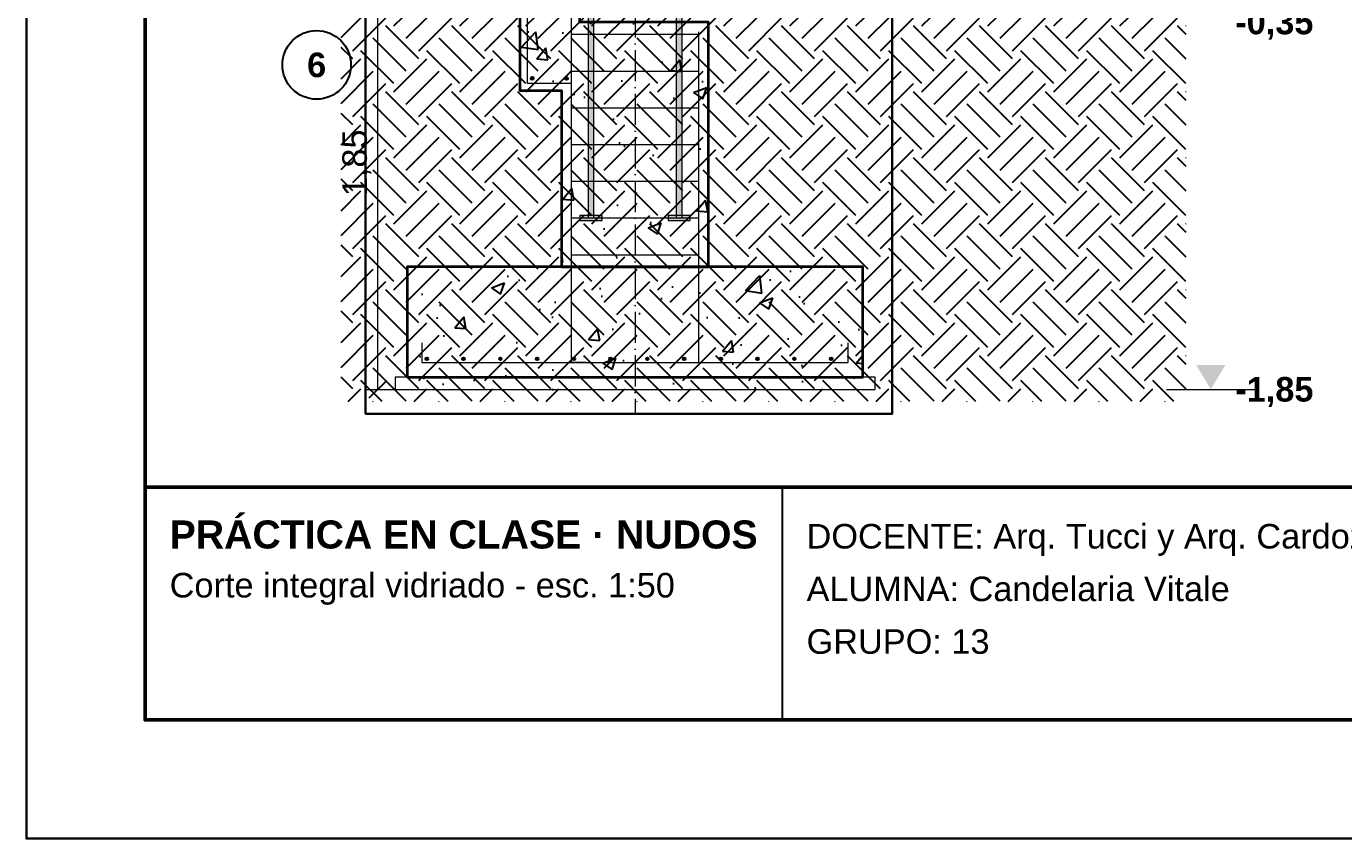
# Model space of a CAD drawing. Header units: millimetres. Extents: x 6 to 4194, y 6 to 5934.
# Drawn here: x 6 to 2157, y 6 to 1333 of the extents above; entities that cross this region are included whole.
import ezdxf
from ezdxf.enums import TextEntityAlignment as Align

# ---------------------------------------------------------------- set-up
doc = ezdxf.new("R2010")
doc.units = ezdxf.units.MM
doc.header["$LTSCALE"] = 20
doc.linetypes.add('DASHDOT', pattern=[3.556, 2.54, -0.508, 0, -0.508])
for name, color, linetype in [('A-ACERO-CORTADO', 250, 'Continuous'), ('A-ARMADURAS', 14, 'Continuous'), ('A-CONTORNOS', 7, 'Continuous'), ('A-HORMIGON-INSITU', 33, 'Continuous'), ('A-HORMIGON-SIMPLE', 9, 'Continuous'), ('A-TERRENO', 32, 'Continuous'), ('X-COTAS', 3, 'Continuous'), ('X-EJES', 1, 'DASHDOT'), ('X-MARCO', 7, 'Continuous'), ('X-NIVELES', 7, 'Continuous'), ('X-REFERENCIAS', 1, 'Continuous'), ('X-ROTULO', 7, 'Continuous')]:
    doc.layers.add(name, color=color, linetype=linetype)
doc.styles.add('ARIAL', font='arial.ttf')
doc.styles.add('ARIAL-B', font='arialbd.ttf')

msp = doc.modelspace()

# ---------------------------------------------------------------- hatches: boundary and pattern name
at = {"layer": 'A-ACERO-CORTADO', "true_color": 0x4d545c}
h = msp.add_hatch(color=251, dxfattribs=at)
h.dxf.hatch_style = 1
h.paths.add_polyline_path([(923.2, 1020), (932.8, 1020), (932.8, 1378), (923.2, 1378)])
h = msp.add_hatch(color=251, dxfattribs=at)
h.dxf.hatch_style = 1
h.paths.add_polyline_path([(1067.2, 1020), (1076.8, 1020), (1076.8, 1378), (1067.2, 1378)])
h = msp.add_hatch(color=251, dxfattribs=at)
h.dxf.hatch_style = 1
h.paths.add_polyline_path([(910, 1016), (946, 1016), (946, 1024), (910, 1024)])
h = msp.add_hatch(color=251, dxfattribs=at)
h.dxf.hatch_style = 1
h.paths.add_polyline_path([(1054, 1016), (1090, 1016), (1090, 1024), (1054, 1024)])
at = {"layer": 'A-ARMADURAS'}
h = msp.add_hatch(color=256, dxfattribs=at)
h.dxf.hatch_style = 1
h.paths.add_polyline_path([(834.4, 1248), (834.3, 1248.7), (833.9, 1249.4), (833.4, 1249.9), (832.7, 1250.3), (832, 1250.4), (831.3, 1250.3), (830.6, 1249.9), (830.1, 1249.4), (829.7, 1248.7), (829.6, 1248), (829.7, 1247.3), (830.1, 1246.6), (830.6, 1246.1), (831.3, 1245.7), (832, 1245.6), (832.7, 1245.7), (833.4, 1246.1), (833.9, 1246.6), (834.3, 1247.3)])
h = msp.add_hatch(color=256, dxfattribs=at)
h.dxf.hatch_style = 1
h.paths.add_polyline_path([(890.4, 1248), (890.3, 1248.7), (889.9, 1249.4), (889.4, 1249.9), (888.7, 1250.3), (888, 1250.4), (887.3, 1250.3), (886.6, 1249.9), (886.1, 1249.4), (885.7, 1248.7), (885.6, 1248), (885.7, 1247.3), (886.1, 1246.6), (886.6, 1246.1), (887.3, 1245.7), (888, 1245.6), (888.7, 1245.7), (889.4, 1246.1), (889.9, 1246.6), (890.3, 1247.3)])
h = msp.add_hatch(color=256, dxfattribs=at)
h.dxf.hatch_style = 1
h.paths.add_polyline_path([(662.2, 790), (662.1, 790.7), (661.8, 791.3), (661.3, 791.8), (660.7, 792.1), (660, 792.2), (659.3, 792.1), (658.7, 791.8), (658.2, 791.3), (657.9, 790.7), (657.8, 790), (657.9, 789.3), (658.2, 788.7), (658.7, 788.2), (659.3, 787.9), (660, 787.8), (660.7, 787.9), (661.3, 788.2), (661.8, 788.7), (662.1, 789.3)])
h = msp.add_hatch(color=256, dxfattribs=at)
h.dxf.hatch_style = 1
h.paths.add_polyline_path([(722.2, 790), (722.1, 790.7), (721.8, 791.3), (721.3, 791.8), (720.7, 792.1), (720, 792.2), (719.3, 792.1), (718.7, 791.8), (718.2, 791.3), (717.9, 790.7), (717.8, 790), (717.9, 789.3), (718.2, 788.7), (718.7, 788.2), (719.3, 787.9), (720, 787.8), (720.7, 787.9), (721.3, 788.2), (721.8, 788.7), (722.1, 789.3)])
h = msp.add_hatch(color=256, dxfattribs=at)
h.dxf.hatch_style = 1
h.paths.add_polyline_path([(782.2, 790), (782.1, 790.7), (781.8, 791.3), (781.3, 791.8), (780.7, 792.1), (780, 792.2), (779.3, 792.1), (778.7, 791.8), (778.2, 791.3), (777.9, 790.7), (777.8, 790), (777.9, 789.3), (778.2, 788.7), (778.7, 788.2), (779.3, 787.9), (780, 787.8), (780.7, 787.9), (781.3, 788.2), (781.8, 788.7), (782.1, 789.3)])
h = msp.add_hatch(color=256, dxfattribs=at)
h.dxf.hatch_style = 1
h.paths.add_polyline_path([(842.2, 790), (842.1, 790.7), (841.8, 791.3), (841.3, 791.8), (840.7, 792.1), (840, 792.2), (839.3, 792.1), (838.7, 791.8), (838.2, 791.3), (837.9, 790.7), (837.8, 790), (837.9, 789.3), (838.2, 788.7), (838.7, 788.2), (839.3, 787.9), (840, 787.8), (840.7, 787.9), (841.3, 788.2), (841.8, 788.7), (842.1, 789.3)])
h = msp.add_hatch(color=256, dxfattribs=at)
h.dxf.hatch_style = 1
h.paths.add_polyline_path([(902.2, 790), (902.1, 790.7), (901.8, 791.3), (901.3, 791.8), (900.7, 792.1), (900, 792.2), (899.3, 792.1), (898.7, 791.8), (898.2, 791.3), (897.9, 790.7), (897.8, 790), (897.9, 789.3), (898.2, 788.7), (898.7, 788.2), (899.3, 787.9), (900, 787.8), (900.7, 787.9), (901.3, 788.2), (901.8, 788.7), (902.1, 789.3)])
h = msp.add_hatch(color=256, dxfattribs=at)
h.dxf.hatch_style = 1
h.paths.add_polyline_path([(962.2, 790), (962.1, 790.7), (961.8, 791.3), (961.3, 791.8), (960.7, 792.1), (960, 792.2), (959.3, 792.1), (958.7, 791.8), (958.2, 791.3), (957.9, 790.7), (957.8, 790), (957.9, 789.3), (958.2, 788.7), (958.7, 788.2), (959.3, 787.9), (960, 787.8), (960.7, 787.9), (961.3, 788.2), (961.8, 788.7), (962.1, 789.3)])
h = msp.add_hatch(color=256, dxfattribs=at)
h.dxf.hatch_style = 1
h.paths.add_polyline_path([(1022.2, 790), (1022.1, 790.7), (1021.8, 791.3), (1021.3, 791.8), (1020.7, 792.1), (1020, 792.2), (1019.3, 792.1), (1018.7, 791.8), (1018.2, 791.3), (1017.9, 790.7), (1017.8, 790), (1017.9, 789.3), (1018.2, 788.7), (1018.7, 788.2), (1019.3, 787.9), (1020, 787.8), (1020.7, 787.9), (1021.3, 788.2), (1021.8, 788.7), (1022.1, 789.3)])
h = msp.add_hatch(color=256, dxfattribs=at)
h.dxf.hatch_style = 1
h.paths.add_polyline_path([(1082.2, 790), (1082.1, 790.7), (1081.8, 791.3), (1081.3, 791.8), (1080.7, 792.1), (1080, 792.2), (1079.3, 792.1), (1078.7, 791.8), (1078.2, 791.3), (1077.9, 790.7), (1077.8, 790), (1077.9, 789.3), (1078.2, 788.7), (1078.7, 788.2), (1079.3, 787.9), (1080, 787.8), (1080.7, 787.9), (1081.3, 788.2), (1081.8, 788.7), (1082.1, 789.3)])
h = msp.add_hatch(color=256, dxfattribs=at)
h.dxf.hatch_style = 1
h.paths.add_polyline_path([(1142.2, 790), (1142.1, 790.7), (1141.8, 791.3), (1141.3, 791.8), (1140.7, 792.1), (1140, 792.2), (1139.3, 792.1), (1138.7, 791.8), (1138.2, 791.3), (1137.9, 790.7), (1137.8, 790), (1137.9, 789.3), (1138.2, 788.7), (1138.7, 788.2), (1139.3, 787.9), (1140, 787.8), (1140.7, 787.9), (1141.3, 788.2), (1141.8, 788.7), (1142.1, 789.3)])
h = msp.add_hatch(color=256, dxfattribs=at)
h.dxf.hatch_style = 1
h.paths.add_polyline_path([(1202.2, 790), (1202.1, 790.7), (1201.8, 791.3), (1201.3, 791.8), (1200.7, 792.1), (1200, 792.2), (1199.3, 792.1), (1198.7, 791.8), (1198.2, 791.3), (1197.9, 790.7), (1197.8, 790), (1197.9, 789.3), (1198.2, 788.7), (1198.7, 788.2), (1199.3, 787.9), (1200, 787.8), (1200.7, 787.9), (1201.3, 788.2), (1201.8, 788.7), (1202.1, 789.3)])
h = msp.add_hatch(color=256, dxfattribs=at)
h.dxf.hatch_style = 1
h.paths.add_polyline_path([(1262.2, 790), (1262.1, 790.7), (1261.8, 791.3), (1261.3, 791.8), (1260.7, 792.1), (1260, 792.2), (1259.3, 792.1), (1258.7, 791.8), (1258.2, 791.3), (1257.9, 790.7), (1257.8, 790), (1257.9, 789.3), (1258.2, 788.7), (1258.7, 788.2), (1259.3, 787.9), (1260, 787.8), (1260.7, 787.9), (1261.3, 788.2), (1261.8, 788.7), (1262.1, 789.3)])
h = msp.add_hatch(color=256, dxfattribs=at)
h.dxf.hatch_style = 1
h.paths.add_polyline_path([(1322.2, 790), (1322.1, 790.7), (1321.8, 791.3), (1321.3, 791.8), (1320.7, 792.1), (1320, 792.2), (1319.3, 792.1), (1318.7, 791.8), (1318.2, 791.3), (1317.9, 790.7), (1317.8, 790), (1317.9, 789.3), (1318.2, 788.7), (1318.7, 788.2), (1319.3, 787.9), (1320, 787.8), (1320.7, 787.9), (1321.3, 788.2), (1321.8, 788.7), (1322.1, 789.3)])
at = {"layer": 'A-HORMIGON-INSITU'}
h = msp.add_hatch(dxfattribs=at)
h.set_pattern_fill('AR-CONC', color=256, scale=1.2)
h.paths.add_polyline_path([(880, 940), (1120, 940), (1120, 1340), (910, 1340), (910, 1468), (812, 1468), (812, 1228), (880, 1228)])
h = msp.add_hatch(dxfattribs=at)
h.set_pattern_fill('AR-CONC', color=256, scale=1.2)
h.paths.add_polyline_path([(628, 760), (1372, 760), (1372, 940), (628, 940)])
at = {"layer": 'A-HORMIGON-SIMPLE'}
h = msp.add_hatch(dxfattribs=at)
h.set_pattern_fill('AR-CONC', color=256, scale=0.8)
h.paths.add_polyline_path([(608, 740), (1392, 740), (1392, 760), (608, 760)])
at = {"layer": 'A-TERRENO'}
h = msp.add_hatch(dxfattribs=at)
h.set_pattern_fill('EARTH', color=256, scale=12, angle=45)
h.paths.add_polyline_path([(520, 720), (1900, 720), (1900, 1348), (520, 1348)])
at = {"layer": 'X-NIVELES'}
h = msp.add_hatch(color=7, dxfattribs=at)
h.dxf.hatch_style = 1
h.paths.add_polyline_path([(1940, 740), (1916, 780), (1964, 780)])

# ---------------------------------------------------------------- linework, layer by layer
at = {"layer": 'A-ARMADURAS', "lineweight": 13}
for points in [[(824, 1240), (896, 1240), (896, 1456), (824, 1456), (824, 1240)], [(896, 1320), (1104, 1320)], [(896, 1260), (1104, 1260)], [(896, 1200), (1104, 1200)], [(896, 1140), (1104, 1140)], [(896, 1080), (1104, 1080)], [(896, 1020), (1104, 1020)], [(896, 960), (1104, 960)]]:
    msp.add_lwpolyline(points, dxfattribs=at)
at = {"layer": 'A-ARMADURAS', "lineweight": 18}
for points in [[(920, 784), (896, 784), (896, 1324)], [(1080, 784), (1104, 784), (1104, 1324)]]:
    msp.add_lwpolyline(points, dxfattribs=at)
at = {"layer": 'A-ARMADURAS', "lineweight": 20}
msp.add_lwpolyline([(652, 816), (652, 784), (1348, 784), (1348, 816)], dxfattribs=at)
at = {"layer": 'A-ARMADURAS'}
for centre, radius in [((832, 1248), 2.4), ((888, 1248), 2.4), ((660, 790), 2.24), ((720, 790), 2.24), ((780, 790), 2.24), ((840, 790), 2.24), ((900, 790), 2.24), ((960, 790), 2.24), ((1020, 790), 2.24), ((1080, 790), 2.24), ((1140, 790), 2.24), ((1200, 790), 2.24), ((1260, 790), 2.24), ((1320, 790), 2.24)]:
    msp.add_circle(centre, radius, dxfattribs=at)
at = {"layer": 'A-CONTORNOS', "lineweight": 35}
for points in [[(880, 940), (1120, 940), (1120, 1340), (910, 1340), (910, 1468), (812, 1468), (812, 1228), (880, 1228)], [(628, 760), (1372, 760), (1372, 940), (628, 940)]]:
    msp.add_lwpolyline(points, close=True, dxfattribs=at)
at = {"layer": 'A-CONTORNOS', "lineweight": 13}
for points in [[(923.2, 1020), (932.8, 1020), (932.8, 1378), (923.2, 1378)], [(1067.2, 1020), (1076.8, 1020), (1076.8, 1378), (1067.2, 1378)], [(910, 1016), (946, 1016), (946, 1024), (910, 1024)], [(1054, 1016), (1090, 1016), (1090, 1024), (1054, 1024)]]:
    msp.add_lwpolyline(points, close=True, dxfattribs=at)
at = {"layer": 'A-CONTORNOS', "lineweight": 18}
msp.add_lwpolyline([(608, 740), (1392, 740), (1392, 760), (608, 760)], close=True, dxfattribs=at)
at = {"layer": 'X-COTAS', "lineweight": 13}
for points in [[(580, 740), (580, 1480)], [(558, 740), (608, 740)]]:
    msp.add_lwpolyline(points, dxfattribs=at)
at = {"layer": 'X-COTAS', "lineweight": 25}
msp.add_lwpolyline([(566, 726), (594, 754)], dxfattribs=at)
at = {"layer": 'X-EJES', "color": 12, "lineweight": 13, "true_color": 0xcc0000}
msp.add_lwpolyline([(1000, 5140), (1000, 700)], dxfattribs=at)
at = {"layer": 'X-MARCO', "lineweight": 30}
msp.add_lwpolyline([(6, 5934), (4194, 5934), (4194, 6), (6, 6)], close=True, dxfattribs=at)
at = {"layer": 'X-MARCO', "lineweight": 50}
msp.add_lwpolyline([(200, 5740), (4000, 5740), (4000, 200), (200, 200)], close=True, dxfattribs=at)
at = {"layer": 'X-NIVELES', "lineweight": 13}
msp.add_lwpolyline([(1868, 740), (2012, 740)], dxfattribs=at)
at = {"layer": 'X-REFERENCIAS', "color": 12, "lineweight": 30, "true_color": 0xcc0000}
msp.add_lwpolyline([(560, 1840), (1420, 1840), (1420, 700), (560, 700)], close=True, dxfattribs=at)
at = {"layer": 'X-REFERENCIAS', "color": 12, "lineweight": 25, "true_color": 0xcc0000}
msp.add_circle((480, 1270), 56, dxfattribs=at)
at = {"layer": 'X-ROTULO', "lineweight": 50}
msp.add_lwpolyline([(200, 580), (4000, 580), (4000, 200), (200, 200)], close=True, dxfattribs=at)
at = {"layer": 'X-ROTULO', "lineweight": 25}
msp.add_lwpolyline([(1240, 580), (1240, 200)], dxfattribs=at)

# ---------------------------------------------------------------- texts
at = {"layer": 'X-COTAS', "style": 'ARIAL'}
msp.add_text('1,85', height=40.1, rotation=90, dxfattribs=at).set_placement((562, 1110), align=Align.CENTER)
at = {"layer": 'X-NIVELES', "style": 'ARIAL-B'}
for s, p in [('-0,35', (1980, 1320)), ('-1,85', (1980, 720))]:
    msp.add_text(s, height=40.1, dxfattribs=at).set_placement(p)
at = {"layer": 'X-REFERENCIAS', "color": 12, "true_color": 0xcc0000, "style": 'ARIAL-B'}
msp.add_text('6', height=40.1, dxfattribs=at).set_placement((480, 1250), align=Align.CENTER)
at = {"layer": 'X-ROTULO'}
for s, height, style, p in [('PRÁCTICA EN CLASE · NUDOS', 45.824, 'ARIAL-B', (240, 480)), ('DOCENTE: Arq. Tucci y Arq. Cardozo', 40.096, 'ARIAL', (1280, 480)), ('Corte integral vidriado - esc. 1:50', 40.096, 'ARIAL', (240, 400)), ('ALUMNA: Candelaria Vitale', 40.096, 'ARIAL', (1280, 394)), ('GRUPO: 13', 40.1, 'ARIAL', (1280, 308))]:
    msp.add_text(s, height=height, dxfattribs=dict(at, style=style)).set_placement(p)

doc.saveas('drawing.dxf')
